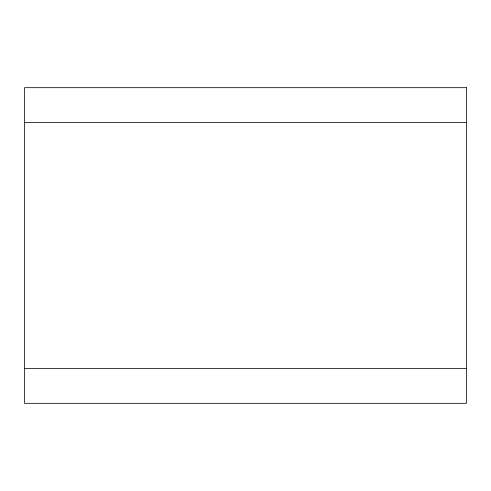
<?xml version="1.0" encoding="UTF-8"?>
<svg xmlns="http://www.w3.org/2000/svg" width="491" height="491" viewBox="0 0 491 491"><rect width="100%" height="100%" fill="white"/><g stroke="black" fill="none" stroke-linecap="round" stroke-linejoin="round"><path stroke-width="0.74" d="M24.55 122.59L466.45 122.59M24.55 368.41L466.45 368.41M466.45 87.68L24.55 87.68L24.55 403.32L466.45 403.32L466.45 87.68"/></g></svg>
